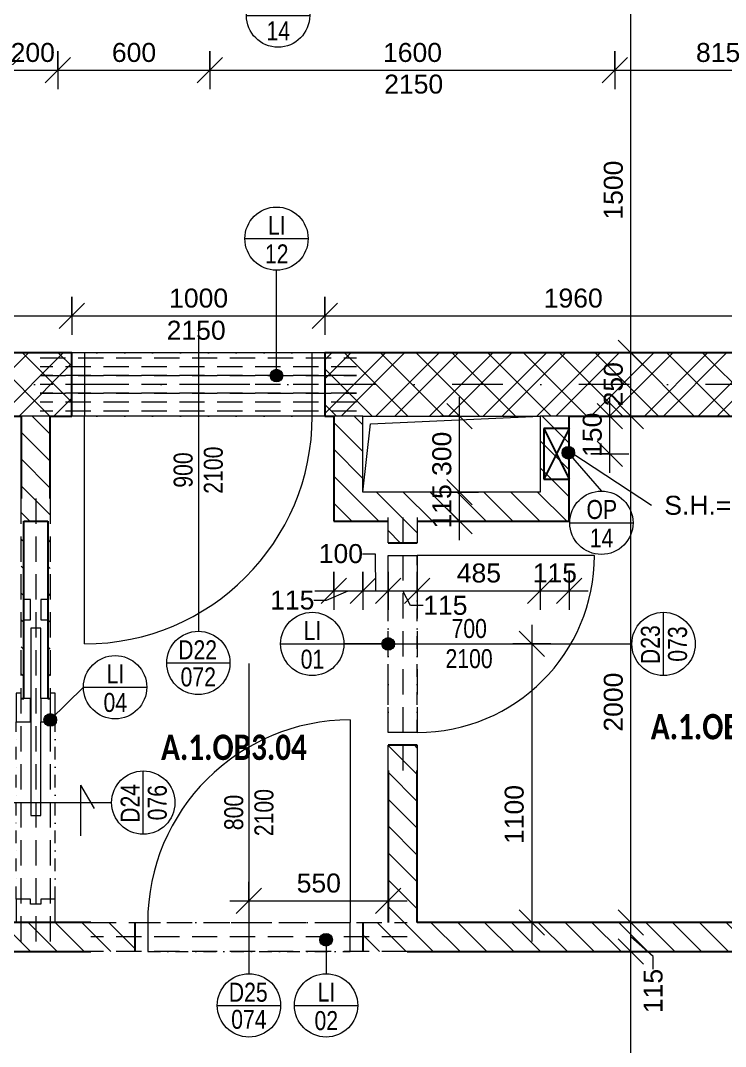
# Model space of a CAD drawing. Header units: millimetres. Extents: x -2616 to 42510, y -3604 to 14792.
# Drawn here: x 18897 to 21683, y 4235 to 8288 of the extents above; entities that cross this region are included whole.
import ezdxf

# ---------------------------------------------------------------- set-up
doc = ezdxf.new("R2010")
doc.units = ezdxf.units.MM
for name, pattern in [('HA_Dash_3mm-S1mm', [150, 100, -50]), ('HA_DashDot_10mm-S3mm', [500, 200, -150, 0, -150]), ('HA_DashDot_2_2mm-S0_6mm', [110, 50, -30, 0, -30])]:
    doc.linetypes.add(name, pattern=pattern)
for name, color, linetype, lineweight in [('A-____-____-DIMS', 9, 'Continuous', 5), ('A-____-____-DIMS-50', 9, 'Continuous', 5), ('A-AREA-____-IDEN', 9, 'Continuous', 9), ('A-DETL-____-OTLN', 9, 'Continuous', 25), ('A-DETL-GENF-OTLN', 9, 'Continuous', 9), ('A-DOOR-____-IDEN', 9, 'Continuous', 9), ('A-DOOR-____-MCUT', 9, 'HA_DashDot_2_2mm-S0_6mm', 9), ('A-DOOR-____-OTLN', 9, 'Continuous', 9), ('A-DOOR-FRAM-MCUT', 9, 'Continuous', 9), ('A-GENM-____-HDLN', 9, 'HA_Dash_3mm-S1mm', 9), ('A-GENM-____-IDEN', 9, 'Continuous', 9), ('A-GENM-____-OTLN', 9, 'Continuous', 9), ('A-WALL-____-MCUT', 9, 'Continuous', 25), ('A-WALL-____-PATT', 9, 'Continuous', 25), ('G-____-____-TEXT', 9, 'Continuous', 5), ('I-WALL-____-MCUT', 9, 'Continuous', 25), ('S-GRID-____-OTLN', 9, 'Continuous', 5)]:
    doc.layers.add(name, color=color, linetype=linetype, lineweight=lineweight)
doc.styles.add('Arial_1', font='arial.ttf', dxfattribs={"height": 75})
doc.styles.add('Arial_2', font='arial.ttf', dxfattribs={"width": 0.8, "height": 75})
doc.styles.add('Calibri_B', font='calibrib.ttf', dxfattribs={"width": 0.8, "height": 100})
doc.dimstyles.new('Inner_Dimensions', dxfattribs={"dimscale": 304.8, "dimtxt": 76.519455, "dimasz": 0.328084, "dimexe": 0.246063, "dimexo": 0.0625, "dimgap": 0.032808, "dimtad": 1, "dimdec": 0, "dimzin": 0, "dimdsep": 46, "dimtxsty": 'Arial_1', "dimblk1": 'OBLIQUE', "dimblk2": 'OBLIQUE', "dimsah": 1, "dimcen": 0.09, "dimdle": 0.246063, "dimazin": 0, "dimtfac": 1, "dimtdec": 4, "dimtix": 1, "dimtmove": 0, "dimatfit": 3, "dimfxl": 0.246063, "dimfxlon": 1, "dimtvp": 1, "dimtolj": 1, "dimtzin": 0, "dimlwd": 9, "dimlwe": 9, "dimarcsym": 2})
doc.dimstyles.new('Inner_Dimensions_1', dxfattribs={"dimscale": 304.8, "dimtxt": 76.519455, "dimasz": 0.328084, "dimexe": 0.246063, "dimexo": 0.0625, "dimgap": 0.032808, "dimtad": 1, "dimdec": 0, "dimzin": 0, "dimdsep": 46, "dimtxsty": 'Arial_1', "dimblk1": 'OBLIQUE', "dimblk2": 'OBLIQUE', "dimsah": 1, "dimcen": 0.09, "dimdle": 0.246063, "dimazin": 0, "dimtfac": 1, "dimtdec": 4, "dimtix": 1, "dimtmove": 1, "dimatfit": 3, "dimfxl": 0.246063, "dimfxlon": 1, "dimtvp": 1, "dimtolj": 1, "dimtzin": 0, "dimlwd": 9, "dimlwe": 9, "dimarcsym": 2})
doc.dimstyles.new('Inner_Dimensions_2', dxfattribs={"dimscale": 304.8, "dimtxt": 76.519455, "dimasz": 0.328084, "dimexe": 0.246063, "dimexo": 0.0625, "dimgap": 0.032808, "dimtad": 1, "dimdec": 0, "dimzin": 0, "dimdsep": 46, "dimtxsty": 'Arial_1', "dimblk1": 'OBLIQUE', "dimblk2": 'OBLIQUE', "dimsah": 1, "dimcen": 0.09, "dimdle": 0.246063, "dimazin": 0, "dimtfac": 1, "dimtdec": 4, "dimtix": 1, "dimtmove": 2, "dimatfit": 3, "dimfxl": 0.246063, "dimfxlon": 1, "dimtvp": 1, "dimtolj": 1, "dimtzin": 0, "dimlwd": 9, "dimlwe": 9, "dimarcsym": 2})
pattern_1 = [(135, (0, 0), (-53.033, -53.033), [])]

# ---------------------------------------------------------------- blocks, each defined once
blk = doc.blocks.new('HA_DR_Single_Swing_Solid - In_OJ_900x2100_Vstupni-2215765-DSP_1NP-A')
at = {"layer": 'A-DOOR-____-MCUT'}
for p, q in [((-450, 125), (450, 125)), ((-450, -125), (450, -125))]:
    blk.add_line(p, q, dxfattribs=at)
at = {"layer": 'A-DOOR-____-OTLN', "lineweight": 5}
blk.add_line((450, 1025), (450, 125), dxfattribs=at)
at = {"layer": 'A-DOOR-____-OTLN'}
for p, q in [((-500, 125), (500, 125)), ((-500, -125), (500, -125))]:
    blk.add_line(p, q, dxfattribs=at)
at = {"layer": 'A-DOOR-____-OTLN', "lineweight": 5}
blk.add_arc((450, 125), 900, 90, 180, dxfattribs=at)
at = {"layer": 'A-DOOR-FRAM-MCUT'}
for p, q in [((-450, 125), (-450, -125)), ((450, -125), (450, 125))]:
    blk.add_line(p, q, dxfattribs=at)
blk = doc.blocks.new('HA_DR_Single_Swing_Solid - In_OJ_800x2100-2215786-DSP_1NP-A')
at = {"layer": 'A-DOOR-____-MCUT'}
for p, q in [((-400, 57.5), (400, 57.5)), ((-400, -57.5), (400, -57.5))]:
    blk.add_line(p, q, dxfattribs=at)
at = {"layer": 'A-DOOR-____-OTLN', "lineweight": 5}
blk.add_line((400, 857.5), (400, 57.5), dxfattribs=at)
blk.add_arc((400, 57.5), 800, 90, 180, dxfattribs=at)
at = {"layer": 'A-DOOR-FRAM-MCUT'}
for p, q in [((-400, 57.5), (-400, -57.5)), ((400, -57.5), (400, 57.5))]:
    blk.add_line(p, q, dxfattribs=at)
blk = doc.blocks.new('HA_DR_Single_Swing_Solid - In_OJ_700x2100-2215885-DSP_1NP-A')
at = {"layer": 'A-DOOR-____-MCUT'}
for p, q in [((-350, 57.5), (350, 57.5)), ((-350, -57.5), (350, -57.5))]:
    blk.add_line(p, q, dxfattribs=at)
at = {"layer": 'A-DOOR-____-OTLN', "lineweight": 5}
blk.add_line((350, -757.5), (350, -57.5), dxfattribs=at)
blk.add_arc((350, -57.5), 700, 180, 270, dxfattribs=at)
at = {"layer": 'A-DOOR-FRAM-MCUT'}
for p, q in [((-350, -57.5), (-350, 57.5)), ((350, 57.5), (350, -57.5))]:
    blk.add_line(p, q, dxfattribs=at)
blk = doc.blocks.new('HA_DR_Single_SlidingToPocket_Solid - In_OJ_700x2100-2195884-DSP_1NP-A')
at = {"layer": 'A-DOOR-____-MCUT'}
for p, q in [((-350, 77.5), (350, 77.5)), ((-350, -77.5), (350, -77.5))]:
    blk.add_line(p, q, dxfattribs=at)
at = {"layer": 'A-DOOR-____-MCUT', "linetype": 'Continuous', "lineweight": 5}
for p, q in [((720, 18.6), (-20, 18.6)), ((-20, 18.6), (-20, -20)), ((720, -20), (720, 18.6)), ((-20, -20), (350, -20)), ((442.5, -20), (720, -20)), ((100, -177.5), (-100, -177.5)), ((100, -177.5), (7.6, -230.8))]:
    blk.add_line(p, q, dxfattribs=at)
at = {"layer": 'A-DOOR-FRAM-MCUT'}
for p, q in [((-350, 77.5), (-442.5, 77.5)), ((-350, 20), (-350, 77.5)), ((462.5, 77.5), (350, 77.5)), ((350, 77.5), (350, 20)), ((442.5, 20), (442.5, 47.5)), ((462.5, 57.5), (462.5, 77.5)), ((752.5, 47.5), (752.5, 20)), ((832.5, 20), (832.5, 47.5)), ((-370, -20), (-370, 20)), ((-370, 20), (-350, 20)), ((350, 20), (442.5, 20)), ((752.5, 20), (832.5, 20)), ((-350, -20), (-370, -20)), ((-350, -77.5), (-350, -20)), ((442.5, -20), (350, -20)), ((350, -20), (350, -77.5)), ((442.5, -47.5), (442.5, -20)), ((752.5, -20), (752.5, -47.5)), ((832.5, -20), (752.5, -20)), ((832.5, -47.5), (832.5, -20)), ((-442.5, -77.5), (-350, -77.5)), ((350, -77.5), (462.5, -77.5)), ((462.5, -77.5), (462.5, -57.5))]:
    blk.add_line(p, q, dxfattribs=at)
blk = doc.blocks.new('HA_GM_Shaft_Rectangle - Default-2240313-DSP_1NP-A')
at = {"layer": 'A-DETL-GENF-OTLN'}
for p, q in [((30, -30), (700, 0)), ((0, -300), (30, -30))]:
    blk.add_line(p, q, dxfattribs=at)
at = {"layer": 'A-GENM-____-OTLN'}
for p, q in [((0, -300), (0, 0)), ((0, 0), (700, 0)), ((700, 0), (700, -300)), ((700, -300), (0, -300))]:
    blk.add_line(p, q, dxfattribs=at)
blk = doc.blocks.new('TB_Porotherm KP7_1250mm - TB_Porotherm KP7_1250mm-1966492-DSP_1NP-A')
at = {"layer": 'A-GENM-____-HDLN'}
for p, q in [((-625, 35), (625, 35)), ((-625, 0), (625, 0)), ((625, -35), (-625, -35))]:
    blk.add_line(p, q, dxfattribs=at)
blk = doc.blocks.new('TB_Porotherm KP11_5_1250mm - TB_Porotherm KP11_5_1250mm-1972106-DSP_1NP-A')
at = {"layer": 'A-GENM-____-HDLN'}
for p, q in [((-625, 57.5), (625, 57.5)), ((-625, 0), (625, 0)), ((625, -57.5), (-625, -57.5))]:
    blk.add_line(p, q, dxfattribs=at)
blk = doc.blocks.new('TB_Porotherm KP11_5_1000mm - TB_Porotherm KP11_5_1000mm-1965691-DSP_1NP-A')
at = {"layer": 'A-GENM-____-HDLN'}
for p, q in [((-500, 57.5), (500, 57.5)), ((-500, 0), (500, 0)), ((500, -57.5), (-500, -57.5))]:
    blk.add_line(p, q, dxfattribs=at)
blk = doc.blocks.new('TB_Porotherm KP11_5_1750mm - TB_Porotherm KP11_5_1750mm-1973712-DSP_1NP-A')
at = {"layer": 'A-GENM-____-HDLN'}
for p, q in [((-875, 57.5), (875, 57.5)), ((-875, 0), (875, 0)), ((875, -57.5), (-875, -57.5))]:
    blk.add_line(p, q, dxfattribs=at)
blk = doc.blocks.new('DIMBLOCK1-DSP_1NP-A')
at = {"layer": 'A-____-____-DIMS-50', "lineweight": 9}
for p, q in [((21309.1, 4610), (21259.1, 4660)), ((21234.1, 4610), (21384.1, 4610)), ((21309.1, 4610), (21234.1, 4610)), ((21309.1, 25), (21309.1, 4610)), ((21309.1, 4610), (21359.1, 4560)), ((21309.1, 100), (21259.1, 150)), ((21234.1, 100), (21384.1, 100)), ((21309.1, 100), (21234.1, 100)), ((21309.1, 100), (21359.1, 50))]:
    blk.add_line(p, q, dxfattribs=at)
at = {"layer": 'A-____-____-DIMS-50', "color": 0, "lineweight": 9, "insert": (21201.7, 2239.6), "char_height": 75, "width": 276.883, "attachment_point": 1, "rotation": 90, "line_spacing_factor": 0.941778, "style": 'Arial_1'}
blk.add_mtext('4510', dxfattribs=at)
blk = doc.blocks.new('_Oblique')
at = {"color": 0, "linetype": 'ByBlock', "lineweight": -2}
blk.add_line((-0.5, -0.5), (0.5, 0.5), dxfattribs=at)
blk = doc.blocks.new('DIMBLOCK2-DSP_1NP-A')
at = {"layer": 'A-____-____-DIMS-50', "lineweight": 9}
for p, q in [((21309.1, 4725), (21259.1, 4775)), ((21234.1, 4725), (21384.1, 4725)), ((21309.1, 4725), (21234.1, 4725)), ((21309.1, 4610), (21309.1, 4725)), ((21309.1, 4725), (21359.1, 4675)), ((21397.3, 4589.8), (21309.1, 4667.5)), ((21309.1, 4610), (21259.1, 4660)), ((21234.1, 4610), (21384.1, 4610)), ((21309.1, 4610), (21234.1, 4610)), ((21309.1, 4610), (21359.1, 4560)), ((21397.3, 4539.8), (21397.3, 4589.8))]:
    blk.add_line(p, q, dxfattribs=at)
at = {"layer": 'A-____-____-DIMS-50', "color": 0, "lineweight": 9, "insert": (21358.8, 4366.7), "char_height": 75, "width": 207.662, "attachment_point": 1, "rotation": 90, "line_spacing_factor": 0.941778, "style": 'Arial_1'}
blk.add_mtext('115', dxfattribs=at)
blk = doc.blocks.new('DIMBLOCK3-DSP_1NP-A')
at = {"layer": 'A-____-____-DIMS-50', "lineweight": 9}
for p, q in [((21309.1, 6725), (21259.1, 6775)), ((21234.1, 6725), (21384.1, 6725)), ((21309.1, 6725), (21234.1, 6725)), ((21309.1, 4725), (21309.1, 6725)), ((21309.1, 6725), (21359.1, 6675)), ((21309.1, 4725), (21259.1, 4775)), ((21234.1, 4725), (21384.1, 4725)), ((21309.1, 4725), (21234.1, 4725)), ((21309.1, 4725), (21359.1, 4675))]:
    blk.add_line(p, q, dxfattribs=at)
at = {"layer": 'A-____-____-DIMS-50', "color": 0, "lineweight": 9, "insert": (21201.7, 5478.6), "char_height": 75, "width": 276.883, "attachment_point": 1, "rotation": 90, "line_spacing_factor": 0.941778, "style": 'Arial_1'}
blk.add_mtext('2000', dxfattribs=at)
blk = doc.blocks.new('DIMBLOCK4-DSP_1NP-A')
at = {"layer": 'A-____-____-DIMS-50', "lineweight": 9}
for p, q in [((21309.1, 6975), (21259.1, 7025)), ((21234.1, 6975), (21384.1, 6975)), ((21309.1, 6975), (21234.1, 6975)), ((21309.1, 6725), (21309.1, 6975)), ((21309.1, 6975), (21359.1, 6925)), ((21309.1, 6725), (21259.1, 6775)), ((21234.1, 6725), (21384.1, 6725)), ((21309.1, 6725), (21234.1, 6725)), ((21309.1, 6725), (21359.1, 6675))]:
    blk.add_line(p, q, dxfattribs=at)
at = {"layer": 'A-____-____-DIMS-50', "color": 0, "lineweight": 9, "insert": (21201.7, 6763.5), "char_height": 75, "width": 207.662, "attachment_point": 1, "rotation": 90, "line_spacing_factor": 0.941778, "style": 'Arial_1'}
blk.add_mtext('250', dxfattribs=at)
blk = doc.blocks.new('DIMBLOCK5-DSP_1NP-A')
at = {"layer": 'A-____-____-DIMS-50', "lineweight": 9}
for p, q in [((21309.1, 8475), (21259.1, 8525)), ((21234.1, 8475), (21384.1, 8475)), ((21309.1, 8475), (21234.1, 8475)), ((21309.1, 6975), (21309.1, 8475)), ((21309.1, 8475), (21359.1, 8425)), ((21309.1, 6975), (21259.1, 7025)), ((21234.1, 6975), (21384.1, 6975)), ((21309.1, 6975), (21234.1, 6975)), ((21309.1, 6975), (21359.1, 6925))]:
    blk.add_line(p, q, dxfattribs=at)
at = {"layer": 'A-____-____-DIMS-50', "color": 0, "lineweight": 9, "insert": (21201.7, 7501), "char_height": 75, "width": 276.883, "attachment_point": 1, "rotation": 90, "line_spacing_factor": 0.941778, "style": 'Arial_1'}
blk.add_mtext('1500', dxfattribs=at)
blk = doc.blocks.new('DIMBLOCK22-DSP_1NP-A')
at = {"layer": 'A-____-____-DIMS-50', "lineweight": 9}
for p, q in [((18845, 8166.6), (18845, 8016.6)), ((18845, 8091.6), (18845, 8166.6)), ((19045, 8166.6), (19045, 8016.6)), ((19045, 8091.6), (19045, 8166.6)), ((18845, 8091.6), (18895, 8141.6)), ((19045, 8091.6), (19095, 8141.6)), ((18845, 8091.6), (18795, 8041.6)), ((18845, 8091.6), (19045, 8091.6)), ((19045, 8091.6), (18995, 8041.6))]:
    blk.add_line(p, q, dxfattribs=at)
at = {"layer": 'A-____-____-DIMS-50', "color": 0, "lineweight": 9, "insert": (18858.5, 8198.9), "char_height": 75, "width": 207.662, "attachment_point": 1, "line_spacing_factor": 0.941778, "style": 'Arial_1'}
blk.add_mtext('200', dxfattribs=at)
blk = doc.blocks.new('DIMBLOCK23-DSP_1NP-A')
at = {"layer": 'A-____-____-DIMS-50', "lineweight": 9}
for p, q in [((19045, 8166.6), (19045, 8016.6)), ((19045, 8091.6), (19045, 8166.6)), ((19645, 8166.6), (19645, 8016.6)), ((19645, 8091.6), (19645, 8166.6)), ((19045, 8091.6), (19095, 8141.6)), ((19645, 8091.6), (19695, 8141.6)), ((19045, 8091.6), (18995, 8041.6)), ((19045, 8091.6), (19645, 8091.6)), ((19645, 8091.6), (19595, 8041.6))]:
    blk.add_line(p, q, dxfattribs=at)
at = {"layer": 'A-____-____-DIMS-50', "color": 0, "lineweight": 9, "insert": (19258.5, 8198.9), "char_height": 75, "width": 207.662, "attachment_point": 1, "line_spacing_factor": 0.941778, "style": 'Arial_1'}
blk.add_mtext('600', dxfattribs=at)
blk = doc.blocks.new('DIMBLOCK24-DSP_1NP-A')
at = {"layer": 'A-____-____-DIMS-50', "lineweight": 9}
for p, q in [((19645, 8166.6), (19645, 8016.6)), ((19645, 8091.6), (19645, 8166.6)), ((21245, 8166.6), (21245, 8016.6)), ((21245, 8091.6), (21245, 8166.6)), ((19645, 8091.6), (19695, 8141.6)), ((21245, 8091.6), (21295, 8141.6)), ((19645, 8091.6), (19595, 8041.6)), ((19645, 8091.6), (21245, 8091.6)), ((21245, 8091.6), (21195, 8041.6))]:
    blk.add_line(p, q, dxfattribs=at)
at = {"layer": 'A-____-____-DIMS-50', "color": 0, "lineweight": 9, "insert": (20329.6, 8198.9), "char_height": 75, "width": 276.883, "attachment_point": 1, "line_spacing_factor": 0.941778, "style": 'Arial_1'}
blk.add_mtext('1600', dxfattribs=at)
blk = doc.blocks.new('DIMBLOCK25-DSP_1NP-A')
at = {"layer": 'A-____-____-DIMS-50', "lineweight": 9}
for p, q in [((21245, 8166.6), (21245, 8016.6)), ((21245, 8091.6), (21245, 8166.6)), ((22060, 8166.6), (22060, 8016.6)), ((22060, 8091.6), (22060, 8166.6)), ((21245, 8091.6), (21295, 8141.6)), ((22060, 8091.6), (22110, 8141.6)), ((21245, 8091.6), (21195, 8041.6)), ((21245, 8091.6), (22135, 8091.6)), ((22060, 8091.6), (22010, 8041.6))]:
    blk.add_line(p, q, dxfattribs=at)
at = {"layer": 'A-____-____-DIMS-50', "color": 0, "lineweight": 9, "insert": (21566, 8198.9), "char_height": 75, "width": 207.662, "attachment_point": 1, "line_spacing_factor": 0.941778, "style": 'Arial_1'}
blk.add_mtext('815', dxfattribs=at)
blk = doc.blocks.new('HA_TAG_Door_TypeMark_wDimensions - Scale50_Right with Bouble-921060-DSP_1NP-A')
at = {"layer": 'A-DOOR-____-IDEN'}
for p, q in [((0, 5), (0, -19.5)), ((-2.5, -22), (2.5, -22))]:
    blk.add_line(p, q, dxfattribs=at)
blk.add_circle((0, -22), 2.5, dxfattribs=at)
blk = doc.blocks.new('DIMBLOCK130-DSP_1NP-A')
at = {"layer": 'A-____-____-DIMS-50', "lineweight": 9}
for p, q in [((20135, 6110.4), (20135, 5960.4)), ((20135, 6035.4), (20135, 6110.4)), ((20135, 6035.4), (20185, 6085.4)), ((20250, 6110.4), (20250, 5960.4)), ((20250, 6035.4), (20250, 6110.4)), ((20250, 6035.4), (20300, 6085.4)), ((20060, 6035.4), (20250, 6035.4)), ((20135, 6035.4), (20085, 5985.4)), ((20106.7, 5997.5), (20192.5, 6035.4)), ((20250, 6035.4), (20200, 5985.4)), ((20056.7, 5997.5), (20106.7, 5997.5))]:
    blk.add_line(p, q, dxfattribs=at)
at = {"layer": 'A-____-____-DIMS-50', "color": 0, "lineweight": 9, "insert": (19883.7, 6036), "char_height": 75, "width": 207.662, "attachment_point": 1, "line_spacing_factor": 0.941778, "style": 'Arial_1'}
blk.add_mtext('115', dxfattribs=at)
blk = doc.blocks.new('DIMBLOCK131-DSP_1NP-A')
at = {"layer": 'A-____-____-DIMS-50', "lineweight": 9}
for p, q in [((20248.6, 6181), (20298.6, 6181)), ((20298.6, 6181), (20300, 6035.4)), ((20250, 6110.4), (20250, 5960.4)), ((20250, 6035.4), (20250, 6110.4)), ((20250, 6035.4), (20300, 6085.4)), ((20350, 6110.4), (20350, 5960.4)), ((20350, 6035.4), (20350, 6110.4)), ((20350, 6035.4), (20400, 6085.4)), ((20250, 6035.4), (20200, 5985.4)), ((20250, 6035.4), (20350, 6035.4)), ((20350, 6035.4), (20300, 5985.4))]:
    blk.add_line(p, q, dxfattribs=at)
at = {"layer": 'A-____-____-DIMS-50', "color": 0, "lineweight": 9, "insert": (20075.6, 6219.5), "char_height": 75, "width": 207.662, "attachment_point": 1, "line_spacing_factor": 0.941778, "style": 'Arial_1'}
blk.add_mtext('100', dxfattribs=at)
blk = doc.blocks.new('DIMBLOCK132-DSP_1NP-A')
at = {"layer": 'A-____-____-DIMS-50', "lineweight": 9}
for p, q in [((20350, 6110.4), (20350, 5960.4)), ((20350, 6035.4), (20350, 6110.4)), ((20350, 6035.4), (20400, 6085.4)), ((20465, 6110.4), (20465, 5960.4)), ((20465, 6035.4), (20465, 6110.4)), ((20465, 6035.4), (20515, 6085.4)), ((20350, 6035.4), (20300, 5985.4)), ((20350, 6035.4), (20465, 6035.4)), ((20438.5, 5976.6), (20407.5, 6035.4)), ((20465, 6035.4), (20415, 5985.4)), ((20488.5, 5976.6), (20438.5, 5976.6))]:
    blk.add_line(p, q, dxfattribs=at)
at = {"layer": 'A-____-____-DIMS-50', "color": 0, "lineweight": 9, "insert": (20488.5, 6015.1), "char_height": 75, "width": 207.662, "attachment_point": 1, "line_spacing_factor": 0.941778, "style": 'Arial_1'}
blk.add_mtext('115', dxfattribs=at)
blk = doc.blocks.new('DIMBLOCK133-DSP_1NP-A')
at = {"layer": 'A-____-____-DIMS-50', "lineweight": 9}
for p, q in [((20465, 6110.4), (20465, 5960.4)), ((20465, 6035.4), (20465, 6110.4)), ((20465, 6035.4), (20515, 6085.4)), ((20950, 6110.4), (20950, 5960.4)), ((20950, 6035.4), (20950, 6110.4)), ((20950, 6035.4), (21000, 6085.4)), ((20465, 6035.4), (20415, 5985.4)), ((20465, 6035.4), (20950, 6035.4)), ((20950, 6035.4), (20900, 5985.4))]:
    blk.add_line(p, q, dxfattribs=at)
at = {"layer": 'A-____-____-DIMS-50', "color": 0, "lineweight": 9, "insert": (20621, 6142.8), "char_height": 75, "width": 207.662, "attachment_point": 1, "line_spacing_factor": 0.941778, "style": 'Arial_1'}
blk.add_mtext('485', dxfattribs=at)
blk = doc.blocks.new('DIMBLOCK134-DSP_1NP-A')
at = {"layer": 'A-____-____-DIMS-50', "lineweight": 9}
for p, q in [((20950, 6110.4), (20950, 5960.4)), ((20950, 6035.4), (20950, 6110.4)), ((20950, 6035.4), (21000, 6085.4)), ((21065, 6110.4), (21065, 5960.4)), ((21065, 6035.4), (21065, 6110.4)), ((21065, 6035.4), (21115, 6085.4)), ((20950, 6035.4), (20900, 5985.4)), ((20950, 6035.4), (21140, 6035.4)), ((21065, 6035.4), (21015, 5985.4))]:
    blk.add_line(p, q, dxfattribs=at)
at = {"layer": 'A-____-____-DIMS-50', "color": 0, "lineweight": 9, "insert": (20921, 6142.8), "char_height": 75, "width": 207.662, "attachment_point": 1, "line_spacing_factor": 0.941778, "style": 'Arial_1'}
blk.add_mtext('115', dxfattribs=at)
blk = doc.blocks.new('DIMBLOCK135-DSP_1NP-A')
at = {"layer": 'A-____-____-DIMS-50', "lineweight": 9}
for p, q in [((20631.6, 6425), (20581.6, 6475)), ((20556.6, 6425), (20706.6, 6425)), ((20631.6, 6425), (20556.6, 6425)), ((20631.6, 6235), (20631.6, 6425)), ((20631.6, 6425), (20681.6, 6375)), ((20631.6, 6310), (20581.6, 6360)), ((20556.6, 6310), (20706.6, 6310)), ((20631.6, 6310), (20556.6, 6310)), ((20631.6, 6310), (20681.6, 6260))]:
    blk.add_line(p, q, dxfattribs=at)
at = {"layer": 'A-____-____-DIMS-50', "color": 0, "lineweight": 9, "insert": (20524.3, 6281), "char_height": 75, "width": 207.662, "attachment_point": 1, "rotation": 90, "line_spacing_factor": 0.941778, "style": 'Arial_1'}
blk.add_mtext('115', dxfattribs=at)
blk = doc.blocks.new('DIMBLOCK136-DSP_1NP-A')
at = {"layer": 'A-____-____-DIMS-50', "lineweight": 9}
for p, q in [((20631.6, 6725), (20581.6, 6775)), ((20631.6, 6425), (20631.6, 6800)), ((20556.6, 6725), (20706.6, 6725)), ((20631.6, 6725), (20556.6, 6725)), ((20631.6, 6725), (20681.6, 6675)), ((20631.6, 6425), (20581.6, 6475)), ((20556.6, 6425), (20706.6, 6425)), ((20631.6, 6425), (20556.6, 6425)), ((20631.6, 6425), (20681.6, 6375))]:
    blk.add_line(p, q, dxfattribs=at)
at = {"layer": 'A-____-____-DIMS-50', "color": 0, "lineweight": 9, "insert": (20524.3, 6488.5), "char_height": 75, "width": 207.662, "attachment_point": 1, "rotation": 90, "line_spacing_factor": 0.941778, "style": 'Arial_1'}
blk.add_mtext('300', dxfattribs=at)
blk = doc.blocks.new('DIMBLOCK150-DSP_1NP-A')
at = {"layer": 'A-____-____-DIMS-50', "lineweight": 9}
for p, q in [((19800, 4885.8), (19800, 4735.8)), ((19800, 4810.8), (19800, 4885.8)), ((20350, 4885.8), (20350, 4735.8)), ((20350, 4810.8), (20350, 4885.8)), ((19800, 4810.8), (19850, 4860.8)), ((20350, 4810.8), (20400, 4860.8)), ((19725, 4810.8), (20425, 4810.8)), ((19800, 4810.8), (19750, 4760.8)), ((20350, 4810.8), (20300, 4760.8))]:
    blk.add_line(p, q, dxfattribs=at)
at = {"layer": 'A-____-____-DIMS-50', "color": 0, "lineweight": 9, "insert": (19988.5, 4918.1), "char_height": 75, "width": 207.662, "attachment_point": 1, "line_spacing_factor": 0.941778, "style": 'Arial_1'}
blk.add_mtext('550', dxfattribs=at)
blk = doc.blocks.new('DIMBLOCK151-DSP_1NP-A')
at = {"layer": 'A-____-____-DIMS-50', "lineweight": 9}
for p, q in [((20917.5, 5900), (20917.5, 4650)), ((20917.5, 5825), (20867.5, 5875)), ((20992.5, 5825), (20842.5, 5825)), ((20917.5, 5825), (20967.5, 5775)), ((20917.5, 5825), (20992.5, 5825)), ((20917.5, 4725), (20867.5, 4775)), ((20992.5, 4725), (20842.5, 4725)), ((20917.5, 4725), (20967.5, 4675)), ((20917.5, 4725), (20992.5, 4725))]:
    blk.add_line(p, q, dxfattribs=at)
at = {"layer": 'A-____-____-DIMS-50', "color": 0, "lineweight": 9, "insert": (20810.2, 5034.7), "char_height": 75, "width": 276.883, "attachment_point": 1, "rotation": 90, "line_spacing_factor": 0.941778, "style": 'Arial_1'}
blk.add_mtext('1100', dxfattribs=at)
blk = doc.blocks.new('HA_TAG_GM_Products - Generic-588599-DSP_1NP-A')
at = {"layer": 'A-GENM-____-IDEN'}
blk.add_line((-2.5, 0), (2.5, 0), dxfattribs=at)
blk.add_circle((0, 0), 2.5, dxfattribs=at)
blk = doc.blocks.new('DIMBLOCK164-DSP_1NP-A')
at = {"layer": 'A-____-____-DIMS-50', "lineweight": 9}
for p, q in [((12505, 7196.3), (12505, 7046.3)), ((12505, 7121.3), (12505, 7196.3)), ((19100, 7196.3), (19100, 7046.3)), ((19100, 7121.3), (19100, 7196.3)), ((12505, 7121.3), (12555, 7171.3)), ((19100, 7121.3), (19150, 7171.3)), ((12505, 7121.3), (12455, 7071.3)), ((12505, 7121.3), (19100, 7121.3)), ((19100, 7121.3), (19050, 7071.3))]:
    blk.add_line(p, q, dxfattribs=at)
at = {"layer": 'A-____-____-DIMS-50', "color": 0, "lineweight": 9, "insert": (15687.1, 7228.7), "char_height": 75, "width": 276.883, "attachment_point": 1, "line_spacing_factor": 0.941778, "style": 'Arial_1'}
blk.add_mtext('6595', dxfattribs=at)
blk = doc.blocks.new('DIMBLOCK165-DSP_1NP-A')
at = {"layer": 'A-____-____-DIMS-50', "lineweight": 9}
for p, q in [((19100, 7196.3), (19100, 7046.3)), ((19100, 7121.3), (19100, 7196.3)), ((20100, 7196.3), (20100, 7046.3)), ((20100, 7121.3), (20100, 7196.3)), ((19100, 7121.3), (19150, 7171.3)), ((20100, 7121.3), (20150, 7171.3)), ((19100, 7121.3), (19050, 7071.3)), ((19100, 7121.3), (20100, 7121.3)), ((20100, 7121.3), (20050, 7071.3))]:
    blk.add_line(p, q, dxfattribs=at)
at = {"layer": 'A-____-____-DIMS-50', "color": 0, "lineweight": 9, "insert": (19484.6, 7228.7), "char_height": 75, "width": 276.883, "attachment_point": 1, "line_spacing_factor": 0.941778, "style": 'Arial_1'}
blk.add_mtext('1000', dxfattribs=at)
blk = doc.blocks.new('DIMBLOCK166-DSP_1NP-A')
at = {"layer": 'A-____-____-DIMS-50', "lineweight": 9}
for p, q in [((20100, 7196.3), (20100, 7046.3)), ((20100, 7121.3), (20100, 7196.3)), ((22060, 7196.3), (22060, 7046.3)), ((22060, 7121.3), (22060, 7196.3)), ((20100, 7121.3), (20150, 7171.3)), ((22060, 7121.3), (22110, 7171.3)), ((20100, 7121.3), (20050, 7071.3)), ((20100, 7121.3), (22135, 7121.3)), ((22060, 7121.3), (22010, 7071.3))]:
    blk.add_line(p, q, dxfattribs=at)
at = {"layer": 'A-____-____-DIMS-50', "color": 0, "lineweight": 9, "insert": (20964.6, 7228.7), "char_height": 75, "width": 276.883, "attachment_point": 1, "line_spacing_factor": 0.941778, "style": 'Arial_1'}
blk.add_mtext('1960', dxfattribs=at)
blk = doc.blocks.new('DIMBLOCK229-DSP_1NP-A')
at = {"layer": 'A-____-____-DIMS-50', "lineweight": 9}
for p, q in [((21225.9, 6725), (21175.9, 6775)), ((21225.9, 6500.5), (21225.9, 6800)), ((21150.9, 6725), (21300.9, 6725)), ((21225.9, 6725), (21150.9, 6725)), ((21225.9, 6725), (21275.9, 6675)), ((21225.9, 6575.5), (21175.9, 6625.5)), ((21150.9, 6575.5), (21300.9, 6575.5)), ((21225.9, 6575.5), (21150.9, 6575.5)), ((21225.9, 6575.5), (21275.9, 6525.5))]:
    blk.add_line(p, q, dxfattribs=at)
at = {"layer": 'A-____-____-DIMS-50', "color": 0, "lineweight": 9, "insert": (21118.6, 6563.7), "char_height": 75, "width": 207.662, "attachment_point": 1, "rotation": 90, "line_spacing_factor": 0.941778, "style": 'Arial_1'}
blk.add_mtext('150', dxfattribs=at)

msp = doc.modelspace()

# ---------------------------------------------------------------- hatches: boundary and pattern name
at = {"layer": 'A-GENM-____-IDEN'}
h = msp.add_hatch(color=256, dxfattribs=at)
edge = h.paths.add_edge_path()
edge.add_arc((19908.8, 6885), 25, 0, 360)
h = msp.add_hatch(color=256, dxfattribs=at)
edge = h.paths.add_edge_path()
edge.add_arc((21061.7, 6580.5), 25, 0, 360)
h = msp.add_hatch(color=256, dxfattribs=at)
edge = h.paths.add_edge_path()
edge.add_arc((20350, 5825), 25, 0, 360)
h = msp.add_hatch(color=256, dxfattribs=at)
edge = h.paths.add_edge_path()
edge.add_arc((19015, 5525), 25, 0, 360)
h = msp.add_hatch(color=256, dxfattribs=at)
edge = h.paths.add_edge_path()
edge.add_arc((20104.7, 4656.5), 25, 0, 360)
at = {"layer": 'A-WALL-____-PATT', "lineweight": 5}
h = msp.add_hatch(dxfattribs=at)
h.set_pattern_fill('FP_2', color=256, style=0, pattern_type=2)
h.set_pattern_definition([(45, (0, 0), (-106.066, 106.066), []), (45, (75, 0), (-106.066, 106.066), []), (315, (0, 0), (70.71068, 70.71068), [])])
h.paths.add_polyline_path([(8595, 6725), (11505, 6725), (11505, 6975), (8225, 6975), (8225, 6725), (8406.9, 6725)])
h.paths.add_polyline_path([(20950, 6725), (22060, 6725), (22060, 6975), (20100, 6975), (20100, 6725), (20312.6, 6725)])
h.paths.add_polyline_path([(15685, 6725), (19100, 6725), (19100, 6975), (12505, 6975), (12505, 6725), (15210.2, 6725)])
h = msp.add_hatch(dxfattribs=at)
h.set_pattern_fill('FP_3', color=256, style=0, pattern_type=2)
h.set_pattern_definition(pattern_1)
h.paths.add_polyline_path([(18900, 5610), (18910, 5610), (18910, 6310), (19005, 6310), (19005, 5610), (19015, 5610), (19015, 6725), (18900, 6725), (18900, 6537.8)])
h = msp.add_hatch(dxfattribs=at)
h.set_pattern_fill('FP_3', color=256, style=0, pattern_type=2)
h.set_pattern_definition(pattern_1)
h.paths.add_polyline_path([(20250, 6310), (20250, 6725), (20135, 6725), (20135, 6310)])
h = msp.add_hatch(dxfattribs=at)
h.set_pattern_fill('FP_3', color=256, style=0, pattern_type=2)
h.set_pattern_definition(pattern_1)
h.paths.add_polyline_path([(21065, 6425), (21065, 6725), (20950, 6725), (20950, 6425)])
h = msp.add_hatch(dxfattribs=at)
h.set_pattern_fill('FP_3', color=256, style=0, pattern_type=2)
h.set_pattern_definition(pattern_1)
h.paths.add_polyline_path([(20465, 6310), (21065, 6310), (21065, 6425), (20250, 6425), (20250, 6310), (20350, 6310)])
h = msp.add_hatch(dxfattribs=at)
h.set_pattern_fill('FP_3', color=256, style=0, pattern_type=2)
h.set_pattern_definition(pattern_1)
h.paths.add_polyline_path([(20465, 4725), (20465, 5425), (20350, 5425), (20350, 4725)])
h.paths.add_polyline_path([(20465, 6225), (20465, 6310), (20350, 6310), (20350, 6225)])
h = msp.add_hatch(dxfattribs=at)
h.set_pattern_fill('FP_3', color=256, style=0, pattern_type=2)
h.set_pattern_definition(pattern_1)
h.paths.add_polyline_path([(22561.2, 4610), (22590.5, 4725), (20250, 4725), (20250, 4610), (22013.4, 4610)])
h.paths.add_polyline_path([(16325, 4610), (19350, 4610), (19350, 4725), (16325, 4725)])

# ---------------------------------------------------------------- linework, layer by layer
at = {"layer": 'A-DETL-____-OTLN'}
for p, q in [((20965, 6675.5), (20965, 6475.5)), ((21065, 6675.5), (20965, 6675.5)), ((20965, 6675.5), (21065, 6475.5)), ((21065, 6675.5), (20965, 6475.5)), ((21065, 6475.5), (21065, 6675.5)), ((20965, 6475.5), (21065, 6475.5))]:
    msp.add_line(p, q, dxfattribs=at)
at = {"layer": 'A-GENM-____-IDEN'}
for p, q in [((19908.8, 6885), (19908.8, 7300.9)), ((21061.7, 6580.5), (21192.4, 6428.6)), ((20350, 5825), (20175, 5825)), ((19015, 5525), (19146.3, 5654.1)), ((20104.7, 4656.5), (20104.7, 4522.4))]:
    msp.add_line(p, q, dxfattribs=at)
for centre in [(19908.8, 6885), (21061.7, 6580.5), (20350, 5825), (19015, 5525), (20104.7, 4656.5)]:
    msp.add_circle(centre, 25, dxfattribs=at)
at = {"layer": 'A-WALL-____-MCUT', "lineweight": 9}
for p, q in [((19015, 6725), (18900, 6725)), ((20250, 6725), (20135, 6725)), ((21065, 6725), (20950, 6725))]:
    msp.add_line(p, q, dxfattribs=at)
at = {"layer": 'G-____-____-TEXT', "color": 250, "lineweight": 9}
msp.add_line((21075.4, 6579.8), (21390.8, 6372.7), dxfattribs=at)
at = {"layer": 'I-WALL-____-MCUT'}
for p, q in [((19100, 6975), (12505, 6975)), ((19100, 6725), (19100, 6975)), ((22060, 6975), (20100, 6975)), ((20100, 6975), (20100, 6725)), ((17600, 6725), (18900, 6725)), ((18900, 6725), (18900, 6400)), ((19015, 6725), (19100, 6725)), ((19015, 6400), (19015, 6725)), ((20100, 6725), (20135, 6725)), ((20135, 6725), (20135, 6310)), ((21065, 6725), (22060, 6725)), ((21065, 6310), (21065, 6725)), ((18910, 5610), (18910, 6310)), ((18910, 6310), (19005, 6310)), ((19005, 6310), (19005, 5610)), ((20135, 6310), (20350, 6310)), ((20465, 6310), (21065, 6310)), ((20350, 6225), (20465, 6225)), ((18900, 5610), (18910, 5610)), ((19005, 5610), (19015, 5610)), ((20465, 5425), (20350, 5425)), ((20350, 5325), (20350, 4725)), ((20465, 4725), (20465, 5325)), ((19175, 4725), (17600, 4725)), ((19350, 4610), (19350, 4725)), ((20250, 4725), (20250, 4610)), ((22590.5, 4725), (20465, 4725)), ((16325, 4610), (19175, 4610)), ((20425, 4610), (22561.2, 4610))]:
    msp.add_line(p, q, dxfattribs=at)
at = {"layer": 'S-GRID-____-OTLN', "linetype": 'HA_DashDot_10mm-S3mm', "lineweight": 9}
msp.add_line((24303.9, 6850), (-1016, 6850), dxfattribs=at)

# ---------------------------------------------------------------- block references
at = {"layer": 'A-DOOR-____-IDEN', "xscale": 49.99999999999998, "yscale": 49.99999999999998, "zscale": 49.99999999999998}
for p in [(19600, 6850), (19800, 5497.4)]:
    msp.add_blockref('HA_TAG_Door_TypeMark_wDimensions - Scale50_Right with Bouble-921060-DSP_1NP-A', p, dxfattribs=at)
at = {"layer": 'A-DOOR-____-IDEN', "xscale": 49.99999999999998, "yscale": 49.99999999999998, "zscale": 49.99999999999998, "rotation": 89.99999999999991}
for p in [(20337.8, 5825), (18282.6, 5198.3)]:
    msp.add_blockref('HA_TAG_Door_TypeMark_wDimensions - Scale50_Right with Bouble-921060-DSP_1NP-A', p, dxfattribs=at)
at = {"layer": 'A-DOOR-____-OTLN'}
for name, p, rotation in [('HA_DR_Single_Swing_Solid - In_OJ_900x2100_Vstupni-2215765-DSP_1NP-A', (19600, 6850), 180), ('HA_DR_Single_Swing_Solid - In_OJ_700x2100-2215885-DSP_1NP-A', (20407.5, 5825), 89.9999999999998), ('HA_DR_Single_SlidingToPocket_Solid - In_OJ_700x2100-2195884-DSP_1NP-A', (18957.5, 5167.5), 89.9999999999998)]:
    msp.add_blockref(name, p, dxfattribs=dict(at, rotation=rotation))
msp.add_blockref('HA_DR_Single_Swing_Solid - In_OJ_800x2100-2215786-DSP_1NP-A', (19800, 4667.5), dxfattribs=at)
at = {"layer": 'A-GENM-____-IDEN', "xscale": 49.99999999999998, "yscale": 49.99999999999998, "zscale": 49.99999999999998}
for p in [(19915, 8307.1), (19908.8, 7425.9), (21192.4, 6303.6), (20050, 5825), (19271.3, 5654.1), (20104.7, 4397.4)]:
    msp.add_blockref('HA_TAG_GM_Products - Generic-588599-DSP_1NP-A', p, dxfattribs=at)
at = {"layer": 'A-GENM-____-OTLN'}
for name, p, rotation in [('TB_Porotherm KP7_1250mm - TB_Porotherm KP7_1250mm-1966492-DSP_1NP-A', (19600, 6920), 180), ('TB_Porotherm KP7_1250mm - TB_Porotherm KP7_1250mm-1966492-DSP_1NP-A', (19600, 6850), 180), ('TB_Porotherm KP7_1250mm - TB_Porotherm KP7_1250mm-1966492-DSP_1NP-A', (19600, 6780), 180), ('TB_Porotherm KP11_5_1750mm - TB_Porotherm KP11_5_1750mm-1973712-DSP_1NP-A', (18957.5, 5525), 270.0000000000001), ('TB_Porotherm KP11_5_1000mm - TB_Porotherm KP11_5_1000mm-1965691-DSP_1NP-A', (20407.5, 5825), 270.0000000000001), ('TB_Porotherm KP11_5_1250mm - TB_Porotherm KP11_5_1250mm-1972106-DSP_1NP-A', (19800, 4667.5), 180)]:
    msp.add_blockref(name, p, dxfattribs=dict(at, rotation=rotation))
at = {"layer": 'A-GENM-____-OTLN', "lineweight": 5}
msp.add_blockref('HA_GM_Shaft_Rectangle - Default-2240313-DSP_1NP-A', (20250, 6725), dxfattribs=at)

# ---------------------------------------------------------------- texts
at = {"layer": 'A-AREA-____-IDEN', "lineweight": 5, "char_height": 100, "width": 715.105, "attachment_point": 1, "style": 'Calibri_B'}
for s, insert in [('A.1.OB3.05', (21387.5, 5548.3)), ('A.1.OB3.04', (19452.7, 5466.8))]:
    msp.add_mtext(s, dxfattribs=dict(at, insert=insert))
at = {"layer": 'A-DOOR-____-IDEN', "lineweight": 5, "char_height": 75, "attachment_point": 1}
for s, insert, width, style in [('2150', (20334.2, 8074), 288.607, 'Arial_1'), ('2150', (19475, 7101.7), 288.607, 'Arial_1'), ('700', (20600.2, 5923.6), 173.164, 'Arial_2'), ('D22', (19520.2, 5839.4), 189.198, 'Arial_2'), ('2100', (20576.4, 5804.5), 230.886, 'Arial_2'), ('072', (19529.8, 5732.3), 173.164, 'Arial_2'), ('D25', (19720.2, 4486.8), 189.198, 'Arial_2'), ('074', (19729.8, 4379.7), 173.164, 'Arial_2')]:
    msp.add_mtext(s, dxfattribs=dict(at, insert=insert, width=width, style=style))
at = {"layer": 'A-DOOR-____-IDEN', "lineweight": 5, "char_height": 75, "attachment_point": 1, "rotation": 90, "style": 'Arial_2'}
for s, insert, width in [('900', (19502.4, 6442.1), 173.164), ('2100', (19621.5, 6418.2), 230.886), ('D23', (21348.4, 5745.2), 189.198), ('073', (21455.5, 5754.8), 173.164), ('D24', (19293.2, 5118.5), 189.198), ('076', (19400.2, 5128.1), 173.164), ('2100', (19821.5, 5065.6), 230.886), ('800', (19702.4, 5089.4), 173.164)]:
    msp.add_mtext(s, dxfattribs=dict(at, insert=insert, width=width))
at = {"layer": 'A-GENM-____-IDEN', "lineweight": 5, "char_height": 75, "attachment_point": 1, "style": 'Arial_2'}
for s, insert, width in [('14', (19869.2, 8284.5), 115.443), ('LI', (19875, 7516), 86.582), ('12', (19863, 7403.2), 115.443), ('OP', (21133.4, 6393.7), 147.51), ('14', (21146.6, 6281), 115.443), ('LI', (20016.2, 5915.1), 86.582), ('01', (20004.2, 5802.4), 115.443), ('LI', (19237.5, 5744.2), 86.582), ('04', (19225.5, 5631.5), 115.443), ('LI', (20070.9, 4487.5), 86.582), ('02', (20058.9, 4374.8), 115.443)]:
    msp.add_mtext(s, dxfattribs=dict(at, insert=insert, width=width))
at = {"layer": 'G-____-____-TEXT', "color": 7, "lineweight": 9, "insert": (21440.8, 6410.2), "char_height": 75, "width": 685.443, "attachment_point": 1, "style": 'Arial_1'}
msp.add_mtext('S.H.= 1,1 m', dxfattribs=at)

# ---------------------------------------------------------------- dimensions: what is measured, and where the dimension line sits
at = {"layer": 'A-____-____-DIMS', "lineweight": 9}
for base, p1, p2, dimstyle, override, picture, middle in [((21309.1, 8475), (21234.1, 6975), (21234.1, 8475), 'Inner_Dimensions_2', {"dimpost": '<>', "dimfxl": 1500}, 'DIMBLOCK5-DSP_1NP-A', (21251.7, 7639.5)), ((21309.1, 6725), (21234.1, 4725), (21234.1, 6725), 'Inner_Dimensions_2', {"dimpost": '<>', "dimfxl": 2000}, 'DIMBLOCK3-DSP_1NP-A', (21251.7, 5617.1)), ((20917.5, 4725), (20992.5, 5825), (20992.5, 4725), 'Inner_Dimensions_2', {"dimpost": '<>', "dimfxl": 1100}, 'DIMBLOCK151-DSP_1NP-A', (20860.2, 5173.2)), ((21309.1, 4725), (21234.1, 4610), (21234.1, 4725), 'Inner_Dimensions_1', {"dimpost": '<>', "dimfxl": 115}, 'DIMBLOCK2-DSP_1NP-A', (21408.8, 4470.5))]:
    dim = msp.add_linear_dim(base=base, p1=p1, p2=p2, angle=90, dimstyle=dimstyle, override=override, dxfattribs=at)
    dim.commit()
    dim.dimension.update_dxf_attribs({"geometry": picture, "text_midpoint": middle, "dimtype": 160, "text_rotation": 90})
for base, p1, p2, override, picture, middle in [((19045, 8091.6), (18845, 8166.6), (19045, 8166.6), {"dimpost": '<>', "dimfxl": 200}, 'DIMBLOCK22-DSP_1NP-A', (18945, 8139.8)), ((19645, 8091.6), (19045, 8166.6), (19645, 8166.6), {"dimpost": '<>', "dimfxl": 600}, 'DIMBLOCK23-DSP_1NP-A', (19345, 8139.8)), ((21245, 8091.6), (19645, 8166.6), (21245, 8166.6), {"dimpost": '<>', "dimfxl": 1600}, 'DIMBLOCK24-DSP_1NP-A', (20445, 8139.8)), ((22060, 8091.6), (21245, 8166.6), (22060, 8166.6), {"dimpost": '<>', "dimfxl": 815}, 'DIMBLOCK25-DSP_1NP-A', (21652.5, 8139.8)), ((19100, 7121.3), (12505, 7196.3), (19100, 7196.3), {"dimpost": '<>', "dimfxl": 6595}, 'DIMBLOCK164-DSP_1NP-A', (15802.5, 7169.6)), ((20100, 7121.3), (19100, 7196.3), (20100, 7196.3), {"dimpost": '<>', "dimfxl": 1000}, 'DIMBLOCK165-DSP_1NP-A', (19600, 7169.6)), ((22060, 7121.3), (20100, 7196.3), (22060, 7196.3), {"dimpost": '<>', "dimfxl": 1960}, 'DIMBLOCK166-DSP_1NP-A', (21080, 7169.6)), ((20950, 6035.4), (20465, 6110.4), (20950, 6110.4), {"dimpost": '<>', "dimfxl": 485}, 'DIMBLOCK133-DSP_1NP-A', (20707.5, 6083.7)), ((21065, 6035.4), (20950, 6110.4), (21065, 6110.4), {"dimpost": '<>', "dimfxl": 115}, 'DIMBLOCK134-DSP_1NP-A', (21007.5, 6083.7)), ((20350, 4810.8), (19800, 4885.8), (20350, 4885.8), {"dimpost": '<>', "dimfxl": 550}, 'DIMBLOCK150-DSP_1NP-A', (20075, 4859.1))]:
    dim = msp.add_linear_dim(base=base, p1=p1, p2=p2, dimstyle='Inner_Dimensions', override=override, dxfattribs=at)
    dim.commit()
    dim.dimension.update_dxf_attribs({"geometry": picture, "text_midpoint": middle})
for base, p1, p2, override, picture, middle in [((21309.1, 6975), (21234.1, 6725), (21234.1, 6975), {"dimpost": '<>', "dimfxl": 250}, 'DIMBLOCK4-DSP_1NP-A', (21260.8, 6850)), ((20631.6, 6725), (20556.6, 6425), (20556.6, 6725), {"dimpost": '<>', "dimfxl": 300}, 'DIMBLOCK136-DSP_1NP-A', (20583.3, 6575)), ((21225.946, 6725), (21150.946, 6575.5), (21150.946, 6725), {"dimpost": '<>', "dimfxl": 149.5}, 'DIMBLOCK229-DSP_1NP-A', (21177.6530257, 6650.25)), ((20631.6, 6425), (20556.6, 6310), (20556.6, 6425), {"dimpost": '<>', "dimfxl": 115}, 'DIMBLOCK135-DSP_1NP-A', (20583.3, 6367.5)), ((21309.1, 4610), (21234.1, 100), (21234.1, 4610), {"dimpost": '<>', "dimfxl": 4510}, 'DIMBLOCK1-DSP_1NP-A', (21260.8, 2355))]:
    dim = msp.add_linear_dim(base=base, p1=p1, p2=p2, angle=90, dimstyle='Inner_Dimensions', override=override, dxfattribs=at)
    dim.commit()
    dim.dimension.update_dxf_attribs({"geometry": picture, "text_midpoint": middle})
for base, p1, p2, override, picture, middle in [((20350, 6035.4), (20250, 6110.4), (20350, 6110.4), {"dimpost": '<>', "dimfxl": 100}, 'DIMBLOCK131-DSP_1NP-A', (20179.4, 6169.5)), ((20250, 6035.4), (20135, 6110.4), (20250, 6110.4), {"dimpost": '<>', "dimfxl": 115}, 'DIMBLOCK130-DSP_1NP-A', (19987.5, 5986)), ((20465, 6035.4), (20350, 6110.4), (20465, 6110.4), {"dimpost": '<>', "dimfxl": 115}, 'DIMBLOCK132-DSP_1NP-A', (20592.3, 5965.1))]:
    dim = msp.add_linear_dim(base=base, p1=p1, p2=p2, dimstyle='Inner_Dimensions_1', override=override, dxfattribs=at)
    dim.commit()
    dim.dimension.update_dxf_attribs({"geometry": picture, "text_midpoint": middle, "dimtype": 160})

doc.saveas('drawing.dxf')
